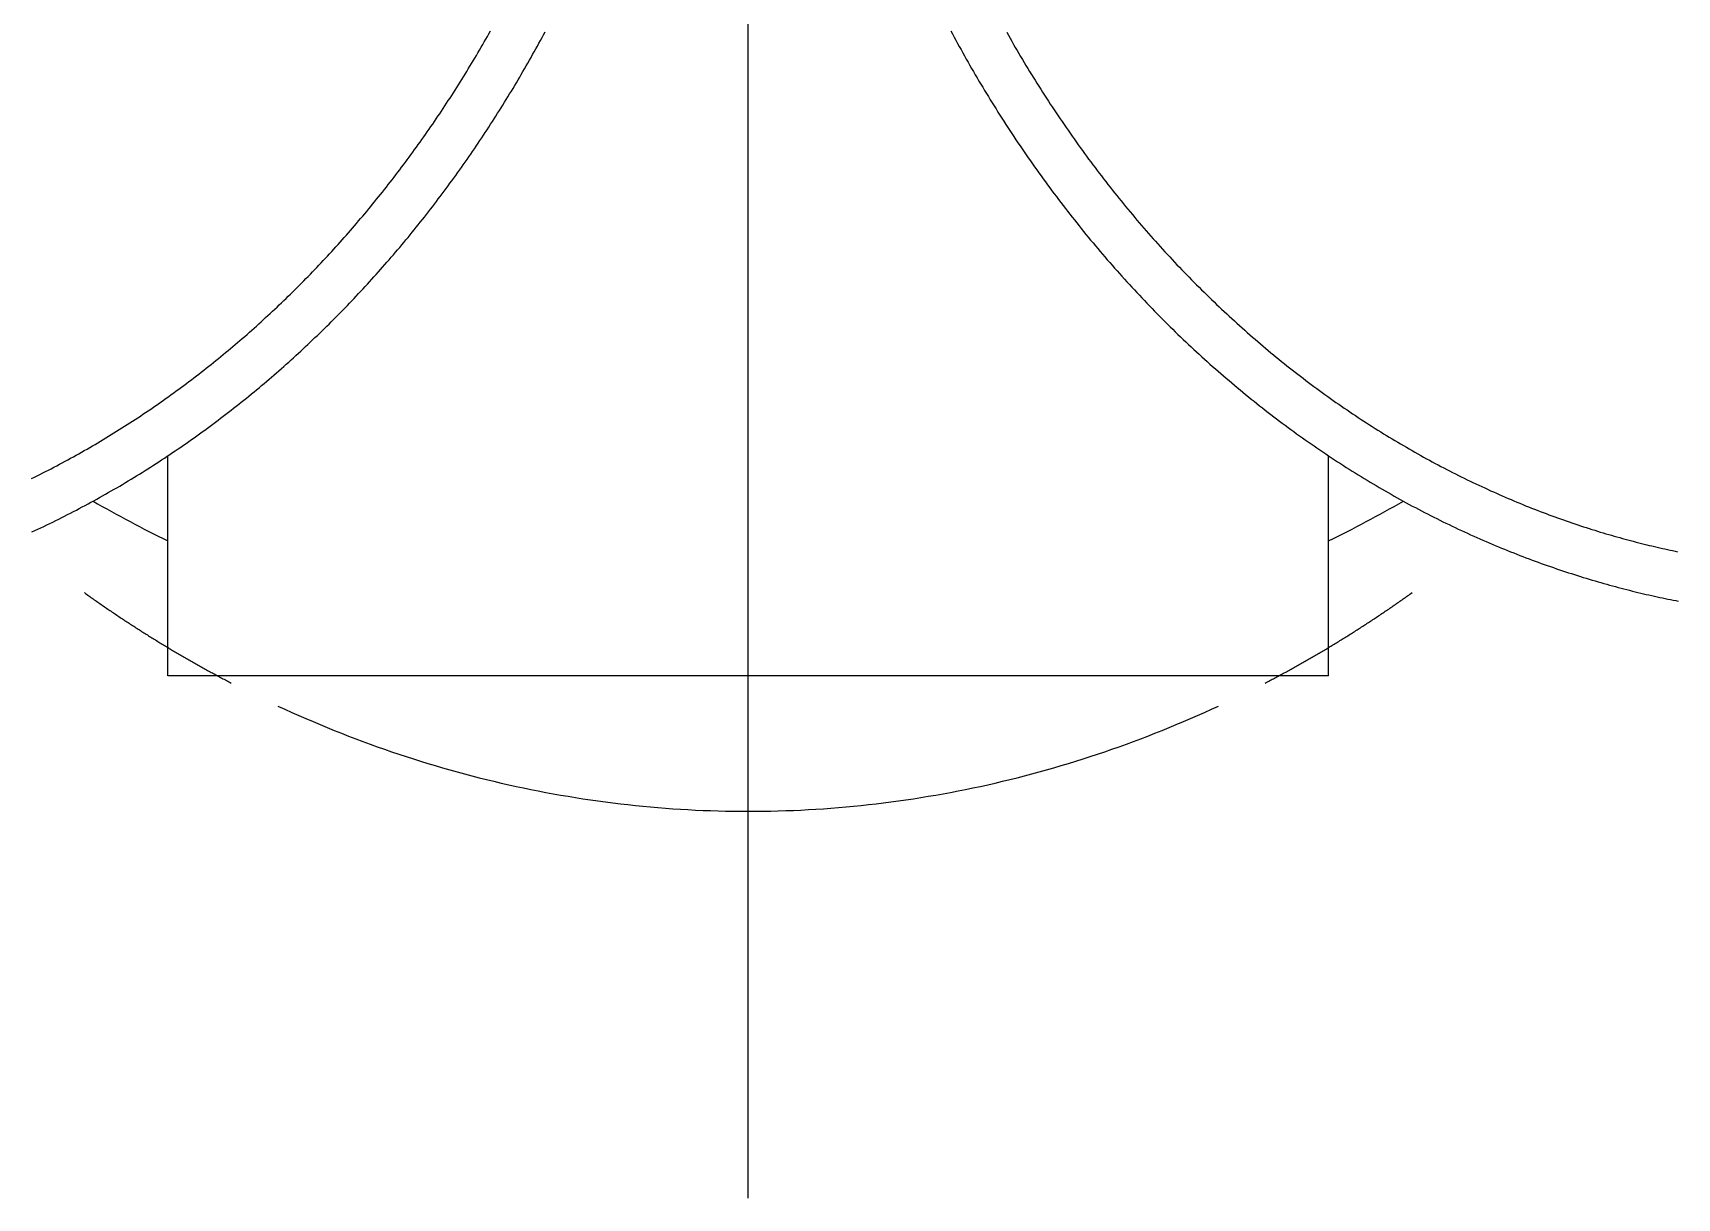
# Model space of a CAD drawing. Extents: x -26.4 to 13.3, y -38.4 to 44.9.
# Drawn here: x -3.7 to 4.8, y 25.95 to 31.97 of the extents above; entities that cross this region are included whole.
import ezdxf

# ---------------------------------------------------------------- set-up
doc = ezdxf.new("R2010")
doc.units = 0
doc.linetypes.add('CENTER', pattern=[50.8, 31.75, -6.35, 6.35, -6.35])
doc.layers.get('0').update_dxf_attribs({"linetype": 'CONTINUOUS'})
doc.layers.add('CENTER', color=1, linetype='CENTER')

msp = doc.modelspace()

# ---------------------------------------------------------------- linework, layer by layer
at = {"color": 7, "linetype": 'CONTINUOUS'}
for p, q in [((-3, 28.645185), (-3, 29.782315)), ((3, 28.645185), (3, 29.782315)), ((3, 28.645185), (-3, 28.645185))]:
    msp.add_line(p, q, dxfattribs=at)
at = {"color": 7}
for points in [[(-3.7044, 29.6649, 0), (-3.6898, 29.6721, 0), (-3.67523, 29.6793, 0), (-3.66068, 29.6866, 0), (-3.64615, 29.6939, 0), (-3.63165, 29.7013, 0), (-3.61718, 29.7087, 0), (-3.60274, 29.7162, 0), (-3.58832, 29.7237, 0), (-3.57393, 29.7312, 0), (-3.55956, 29.7389, 0), (-3.54523, 29.7465, 0), (-3.53092, 29.7542, 0), (-3.51664, 29.762, 0), (-3.50238, 29.7698, 0), (-3.48816, 29.7776, 0), (-3.47396, 29.7855, 0), (-3.45979, 29.7935, 0), (-3.44565, 29.8014, 0), (-3.43153, 29.8095, 0), (-3.41745, 29.8175, 0), (-3.40339, 29.8257, 0), (-3.38936, 29.8338, 0), (-3.37536, 29.842, 0), (-3.36139, 29.8503, 0), (-3.34745, 29.8586, 0), (-3.33353, 29.8669, 0), (-3.31964, 29.8753, 0), (-3.30579, 29.8837, 0), (-3.29196, 29.8922, 0), (-3.27816, 29.9007, 0), (-3.26439, 29.9093, 0), (-3.25065, 29.9179, 0), (-3.23693, 29.9266, 0), (-3.22325, 29.9353, 0), (-3.2096, 29.944, 0), (-3.19597, 29.9528, 0), (-3.18238, 29.9616, 0), (-3.16881, 29.9705, 0), (-3.15528, 29.9794, 0), (-3.14177, 29.9883, 0), (-3.1283, 29.9973, 0), (-3.11485, 30.0063, 0), (-3.10144, 30.0154, 0), (-3.08805, 30.0245, 0), (-3.0747, 30.0337, 0), (-3.06137, 30.0429, 0), (-3.04808, 30.0521, 0), (-3.03481, 30.0614, 0), (-3.02158, 30.0707, 0), (-3.00838, 30.0801, 0), (-2.99521, 30.0895, 0), (-2.98207, 30.0989, 0), (-2.96896, 30.1084, 0), (-2.95588, 30.1179, 0), (-2.94283, 30.1275, 0), (-2.92981, 30.1371, 0), (-2.91683, 30.1467, 0), (-2.90387, 30.1564, 0), (-2.89095, 30.1661, 0), (-2.87806, 30.1759, 0), (-2.8652, 30.1857, 0), (-2.85237, 30.1955, 0), (-2.83958, 30.2054, 0), (-2.82681, 30.2153, 0), (-2.81408, 30.2252, 0), (-2.80138, 30.2352, 0), (-2.78871, 30.2452, 0), (-2.77607, 30.2553, 0), (-2.76347, 30.2654, 0), (-2.7509, 30.2755, 0), (-2.73836, 30.2857, 0), (-2.72585, 30.2959, 0), (-2.71338, 30.3061, 0), (-2.70094, 30.3164, 0), (-2.68853, 30.3267, 0), (-2.67615, 30.3371, 0), (-2.66381, 30.3475, 0), (-2.6515, 30.3579, 0), (-2.63922, 30.3684, 0), (-2.62697, 30.3789, 0), (-2.61475, 30.3894, 0), (-2.60257, 30.4, 0), (-2.59041, 30.4106, 0), (-2.57829, 30.4213, 0), (-2.5662, 30.4319, 0), (-2.55415, 30.4427, 0), (-2.54212, 30.4534, 0), (-2.53013, 30.4642, 0), (-2.51817, 30.475, 0), (-2.50624, 30.4859, 0), (-2.49434, 30.4968, 0), (-2.48247, 30.5077, 0), (-2.47064, 30.5187, 0), (-2.45884, 30.5297, 0), (-2.44707, 30.5407, 0), (-2.43533, 30.5518, 0), (-2.42363, 30.5629, 0), (-2.41196, 30.574, 0), (-2.40032, 30.5852, 0), (-2.38871, 30.5964, 0), (-2.37714, 30.6076, 0), (-2.36559, 30.6189, 0), (-2.35409, 30.6302, 0), (-2.34261, 30.6415, 0), (-2.33116, 30.6529, 0), (-2.31975, 30.6643, 0), (-2.30837, 30.6757, 0), (-2.29702, 30.6872, 0), (-2.28571, 30.6987, 0), (-2.27443, 30.7102, 0), (-2.26318, 30.7218, 0), (-2.25196, 30.7334, 0), (-2.24078, 30.7451, 0), (-2.22963, 30.7567, 0), (-2.21851, 30.7684, 0), (-2.20742, 30.7801, 0), (-2.19637, 30.7919, 0), (-2.18535, 30.8037, 0), (-2.17437, 30.8155, 0), (-2.16341, 30.8274, 0), (-2.15249, 30.8393, 0), (-2.1416, 30.8512, 0), (-2.13075, 30.8631, 0), (-2.11993, 30.8751, 0), (-2.10914, 30.8871, 0), (-2.09838, 30.8992, 0), (-2.08766, 30.9112, 0), (-2.07697, 30.9233, 0), (-2.06632, 30.9355, 0), (-2.0557, 30.9476, 0), (-2.04511, 30.9598, 0), (-2.03455, 30.9721, 0), (-2.02403, 30.9843, 0), (-2.01354, 30.9966, 0), (-2.00309, 31.0089, 0), (-1.99267, 31.0213, 0), (-1.98228, 31.0336, 0), (-1.97192, 31.046, 0), (-1.9616, 31.0585, 0), (-1.95131, 31.0709, 0), (-1.94106, 31.0834, 0), (-1.93084, 31.0959, 0), (-1.92065, 31.1085, 0), (-1.9105, 31.121, 0), (-1.90038, 31.1336, 0), (-1.8903, 31.1463, 0), (-1.88025, 31.1589, 0), (-1.87023, 31.1716, 0), (-1.86024, 31.1843, 0), (-1.85029, 31.1971, 0), (-1.84038, 31.2098, 0), (-1.8305, 31.2226, 0), (-1.82065, 31.2355, 0), (-1.81083, 31.2483, 0), (-1.80106, 31.2612, 0), (-1.79131, 31.2741, 0), (-1.7816, 31.287, 0), (-1.77192, 31.3, 0), (-1.76228, 31.313, 0), (-1.75267, 31.326, 0), (-1.7431, 31.339, 0), (-1.73356, 31.3521, 0), (-1.72406, 31.3652, 0), (-1.71459, 31.3783, 0), (-1.70515, 31.3914, 0), (-1.69575, 31.4046, 0), (-1.68638, 31.4178, 0), (-1.67705, 31.431, 0), (-1.66775, 31.4442, 0), (-1.65849, 31.4575, 0), (-1.64926, 31.4708, 0), (-1.64007, 31.4841, 0), (-1.63091, 31.4974, 0), (-1.62178, 31.5108, 0), (-1.61269, 31.5242, 0), (-1.60364, 31.5376, 0), (-1.59462, 31.551, 0), (-1.58563, 31.5645, 0), (-1.57668, 31.578, 0), (-1.56777, 31.5915, 0), (-1.55889, 31.605, 0), (-1.55004, 31.6186, 0), (-1.54123, 31.6322, 0), (-1.53246, 31.6458, 0), (-1.52371, 31.6594, 0), (-1.51501, 31.673, 0), (-1.50634, 31.6867, 0), (-1.4977, 31.7004, 0), (-1.4891, 31.7141, 0), (-1.48054, 31.7278, 0), (-1.47201, 31.7416, 0), (-1.46351, 31.7554, 0), (-1.45505, 31.7692, 0), (-1.44663, 31.783, 0), (-1.43824, 31.7968, 0), (-1.42988, 31.8107, 0), (-1.42156, 31.8246, 0), (-1.41328, 31.8385, 0), (-1.40503, 31.8524, 0), (-1.39682, 31.8664, 0), (-1.38864, 31.8803, 0), (-1.3805, 31.8943, 0), (-1.37239, 31.9083, 0), (-1.36432, 31.9223, 0), (-1.35628, 31.9364, 0), (-1.34828, 31.9505, 0), (-1.34032, 31.9646, 0), (-1.33239, 31.9787, 0)], [(-3.70271, 29.389, 0), (-3.68716, 29.3961, 0), (-3.67164, 29.4034, 0), (-3.65615, 29.4107, 0), (-3.64069, 29.418, 0), (-3.62525, 29.4254, 0), (-3.60983, 29.4329, 0), (-3.59445, 29.4404, 0), (-3.57909, 29.4479, 0), (-3.56376, 29.4555, 0), (-3.54845, 29.4632, 0), (-3.53318, 29.4709, 0), (-3.51793, 29.4786, 0), (-3.50271, 29.4864, 0), (-3.48752, 29.4943, 0), (-3.47237, 29.5022, 0), (-3.45724, 29.5102, 0), (-3.44214, 29.5182, 0), (-3.42707, 29.5262, 0), (-3.41203, 29.5343, 0), (-3.39701, 29.5425, 0), (-3.38203, 29.5507, 0), (-3.36708, 29.5589, 0), (-3.35216, 29.5672, 0), (-3.33727, 29.5755, 0), (-3.32242, 29.5839, 0), (-3.30759, 29.5924, 0), (-3.29279, 29.6008, 0), (-3.27802, 29.6094, 0), (-3.26328, 29.6179, 0), (-3.24858, 29.6266, 0), (-3.2339, 29.6352, 0), (-3.21926, 29.6439, 0), (-3.20464, 29.6527, 0), (-3.19006, 29.6615, 0), (-3.17551, 29.6704, 0), (-3.16099, 29.6793, 0), (-3.1465, 29.6882, 0), (-3.13205, 29.6972, 0), (-3.11762, 29.7062, 0), (-3.10323, 29.7153, 0), (-3.08887, 29.7244, 0), (-3.07454, 29.7336, 0), (-3.06024, 29.7428, 0), (-3.04597, 29.7521, 0), (-3.03174, 29.7614, 0), (-3.01754, 29.7707, 0), (-3.00337, 29.7801, 0), (-2.98923, 29.7895, 0), (-2.97512, 29.799, 0), (-2.96105, 29.8085, 0), (-2.94701, 29.8181, 0), (-2.933, 29.8277, 0), (-2.91903, 29.8373, 0), (-2.90509, 29.847, 0), (-2.89118, 29.8568, 0), (-2.8773, 29.8665, 0), (-2.86346, 29.8764, 0), (-2.84965, 29.8862, 0), (-2.83587, 29.8961, 0), (-2.82213, 29.906, 0), (-2.80842, 29.916, 0), (-2.79475, 29.926, 0), (-2.7811, 29.9361, 0), (-2.76749, 29.9462, 0), (-2.75392, 29.9564, 0), (-2.74038, 29.9665, 0), (-2.72687, 29.9768, 0), (-2.7134, 29.987, 0), (-2.69996, 29.9973, 0), (-2.68655, 30.0077, 0), (-2.67318, 30.018, 0), (-2.65985, 30.0285, 0), (-2.64654, 30.0389, 0), (-2.63328, 30.0494, 0), (-2.62004, 30.06, 0), (-2.60685, 30.0705, 0), (-2.59368, 30.0811, 0), (-2.58055, 30.0918, 0), (-2.56746, 30.1025, 0), (-2.5544, 30.1132, 0), (-2.54138, 30.124, 0), (-2.52839, 30.1348, 0), (-2.51544, 30.1456, 0), (-2.50252, 30.1565, 0), (-2.48963, 30.1674, 0), (-2.47678, 30.1783, 0), (-2.46397, 30.1893, 0), (-2.45118, 30.2004, 0), (-2.43843, 30.2114, 0), (-2.42572, 30.2225, 0), (-2.41304, 30.2337, 0), (-2.40039, 30.2448, 0), (-2.38778, 30.256, 0), (-2.37521, 30.2673, 0), (-2.36266, 30.2786, 0), (-2.35015, 30.2899, 0), (-2.33768, 30.3012, 0), (-2.32524, 30.3126, 0), (-2.31283, 30.3241, 0), (-2.30046, 30.3355, 0), (-2.28813, 30.347, 0), (-2.27582, 30.3586, 0), (-2.26356, 30.3701, 0), (-2.25132, 30.3817, 0), (-2.23912, 30.3934, 0), (-2.22696, 30.405, 0), (-2.21483, 30.4167, 0), (-2.20274, 30.4285, 0), (-2.19067, 30.4403, 0), (-2.17865, 30.4521, 0), (-2.16666, 30.4639, 0), (-2.1547, 30.4758, 0), (-2.14278, 30.4877, 0), (-2.13089, 30.4997, 0), (-2.11904, 30.5116, 0), (-2.10723, 30.5237, 0), (-2.09544, 30.5357, 0), (-2.0837, 30.5478, 0), (-2.07198, 30.5599, 0), (-2.06031, 30.572, 0), (-2.04866, 30.5842, 0), (-2.03706, 30.5964, 0), (-2.02548, 30.6087, 0), (-2.01395, 30.621, 0), (-2.00244, 30.6333, 0), (-1.99098, 30.6456, 0), (-1.97955, 30.658, 0), (-1.96815, 30.6704, 0), (-1.95679, 30.6828, 0), (-1.94546, 30.6953, 0), (-1.93417, 30.7078, 0), (-1.92291, 30.7203, 0), (-1.91169, 30.7329, 0), (-1.90051, 30.7455, 0), (-1.88936, 30.7581, 0), (-1.87824, 30.7708, 0), (-1.86716, 30.7835, 0), (-1.85612, 30.7962, 0), (-1.84511, 30.8089, 0), (-1.83414, 30.8217, 0), (-1.8232, 30.8345, 0), (-1.8123, 30.8474, 0), (-1.80143, 30.8602, 0), (-1.7906, 30.8731, 0), (-1.77981, 30.8861, 0), (-1.76905, 30.899, 0), (-1.75832, 30.912, 0), (-1.74763, 30.925, 0), (-1.73698, 30.9381, 0), (-1.72636, 30.9511, 0), (-1.71578, 30.9642, 0), (-1.70524, 30.9774, 0), (-1.69473, 30.9905, 0), (-1.68425, 31.0037, 0), (-1.67382, 31.0169, 0), (-1.66341, 31.0302, 0), (-1.65305, 31.0435, 0), (-1.64272, 31.0568, 0), (-1.63242, 31.0701, 0), (-1.62217, 31.0834, 0), (-1.61194, 31.0968, 0), (-1.60176, 31.1102, 0), (-1.59161, 31.1237, 0), (-1.5815, 31.1372, 0), (-1.57142, 31.1506, 0), (-1.56138, 31.1642, 0), (-1.55138, 31.1777, 0), (-1.54141, 31.1913, 0), (-1.53148, 31.2049, 0), (-1.52158, 31.2185, 0), (-1.51172, 31.2322, 0), (-1.5019, 31.2458, 0), (-1.49211, 31.2596, 0), (-1.48236, 31.2733, 0), (-1.47265, 31.287, 0), (-1.46297, 31.3008, 0), (-1.45333, 31.3146, 0), (-1.44373, 31.3285, 0), (-1.43416, 31.3423, 0), (-1.42463, 31.3562, 0), (-1.41514, 31.3701, 0), (-1.40568, 31.384, 0), (-1.39626, 31.398, 0), (-1.38688, 31.412, 0), (-1.37753, 31.426, 0), (-1.36822, 31.44, 0), (-1.35895, 31.454, 0), (-1.34971, 31.4681, 0), (-1.34051, 31.4822, 0), (-1.33135, 31.4963, 0), (-1.32222, 31.5105, 0), (-1.31313, 31.5246, 0), (-1.30408, 31.5388, 0), (-1.29507, 31.553, 0), (-1.28609, 31.5673, 0), (-1.27714, 31.5815, 0), (-1.26824, 31.5958, 0), (-1.25937, 31.6101, 0), (-1.25054, 31.6244, 0), (-1.24175, 31.6388, 0), (-1.23299, 31.6531, 0), (-1.22427, 31.6675, 0), (-1.21559, 31.6819, 0), (-1.20694, 31.6964, 0), (-1.19833, 31.7108, 0), (-1.18976, 31.7253, 0), (-1.18123, 31.7398, 0), (-1.17273, 31.7543, 0), (-1.16427, 31.7688, 0), (-1.15585, 31.7834, 0), (-1.14746, 31.798, 0), (-1.13911, 31.8126, 0), (-1.1308, 31.8272, 0), (-1.12253, 31.8418, 0), (-1.11429, 31.8565, 0), (-1.10609, 31.8711, 0), (-1.09793, 31.8858, 0), (-1.08981, 31.9005, 0), (-1.08172, 31.9153, 0), (-1.07367, 31.93, 0), (-1.06566, 31.9448, 0), (-1.05768, 31.9596, 0), (-1.04975, 31.9744, 0)], [(1.04678, 31.9798, 0), (1.05551, 31.9635, 0), (1.06429, 31.9472, 0), (1.07313, 31.9309, 0), (1.08201, 31.9146, 0), (1.09095, 31.8984, 0), (1.09995, 31.8821, 0), (1.10899, 31.8659, 0), (1.11809, 31.8496, 0), (1.12724, 31.8334, 0), (1.13644, 31.8172, 0), (1.1457, 31.801, 0), (1.15501, 31.7848, 0), (1.16437, 31.7686, 0), (1.17379, 31.7524, 0), (1.18326, 31.7363, 0), (1.19278, 31.7201, 0), (1.20236, 31.704, 0), (1.21199, 31.6879, 0), (1.22168, 31.6718, 0), (1.23141, 31.6557, 0), (1.24121, 31.6396, 0), (1.25105, 31.6235, 0), (1.26095, 31.6075, 0), (1.2709, 31.5915, 0), (1.28091, 31.5755, 0), (1.29096, 31.5595, 0), (1.30107, 31.5435, 0), (1.31123, 31.5276, 0), (1.32144, 31.5117, 0), (1.3317, 31.4958, 0), (1.34201, 31.4799, 0), (1.35238, 31.4641, 0), (1.36279, 31.4483, 0), (1.37326, 31.4325, 0), (1.38378, 31.4167, 0), (1.39434, 31.401, 0), (1.40496, 31.3853, 0), (1.41563, 31.3696, 0), (1.42634, 31.3539, 0), (1.43711, 31.3383, 0), (1.44793, 31.3226, 0), (1.45879, 31.3071, 0), (1.4697, 31.2915, 0), (1.48067, 31.276, 0), (1.49168, 31.2605, 0), (1.50274, 31.245, 0), (1.51385, 31.2295, 0), (1.525, 31.2141, 0), (1.53621, 31.1987, 0), (1.54746, 31.1834, 0), (1.55876, 31.1681, 0), (1.57011, 31.1528, 0), (1.58151, 31.1375, 0), (1.59295, 31.1223, 0), (1.60444, 31.1071, 0), (1.61597, 31.0919, 0), (1.62756, 31.0768, 0), (1.63919, 31.0617, 0), (1.65086, 31.0467, 0), (1.66258, 31.0316, 0), (1.67435, 31.0166, 0), (1.68616, 31.0017, 0), (1.69802, 30.9868, 0), (1.70993, 30.9719, 0), (1.72188, 30.957, 0), (1.73387, 30.9422, 0), (1.74591, 30.9274, 0), (1.75799, 30.9127, 0), (1.77012, 30.898, 0), (1.78229, 30.8834, 0), (1.79451, 30.8687, 0), (1.80677, 30.8541, 0), (1.81908, 30.8396, 0), (1.83142, 30.8251, 0), (1.84382, 30.8106, 0), (1.85625, 30.7962, 0), (1.86873, 30.7818, 0), (1.88125, 30.7675, 0), (1.89381, 30.7532, 0), (1.90642, 30.739, 0), (1.91907, 30.7247, 0), (1.93176, 30.7106, 0), (1.94449, 30.6965, 0), (1.95727, 30.6824, 0), (1.97008, 30.6683, 0), (1.98294, 30.6544, 0), (1.99584, 30.6404, 0), (2.00878, 30.6265, 0), (2.02176, 30.6127, 0), (2.03478, 30.5989, 0), (2.04785, 30.5851, 0), (2.06095, 30.5714, 0), (2.07409, 30.5577, 0), (2.08728, 30.5441, 0), (2.1005, 30.5305, 0), (2.11376, 30.517, 0), (2.12706, 30.5035, 0), (2.14039, 30.4901, 0), (2.15377, 30.4767, 0), (2.16718, 30.4634, 0), (2.18063, 30.4502, 0), (2.19411, 30.4369, 0), (2.20763, 30.4238, 0), (2.22119, 30.4106, 0), (2.23479, 30.3976, 0), (2.24842, 30.3846, 0), (2.26208, 30.3716, 0), (2.27578, 30.3587, 0), (2.28952, 30.3458, 0), (2.30329, 30.333, 0), (2.31709, 30.3202, 0), (2.33093, 30.3075, 0), (2.3448, 30.2949, 0), (2.35871, 30.2823, 0), (2.37265, 30.2697, 0), (2.38662, 30.2572, 0), (2.40063, 30.2448, 0), (2.41467, 30.2324, 0), (2.42874, 30.22, 0), (2.44284, 30.2078, 0), (2.45698, 30.1955, 0), (2.47115, 30.1833, 0), (2.48534, 30.1712, 0), (2.49957, 30.1591, 0), (2.51383, 30.1471, 0), (2.52813, 30.1352, 0), (2.54245, 30.1233, 0), (2.5568, 30.1114, 0), (2.57118, 30.0996, 0), (2.58559, 30.0879, 0), (2.60003, 30.0762, 0), (2.6145, 30.0646, 0), (2.629, 30.053, 0), (2.64353, 30.0415, 0), (2.65808, 30.03, 0), (2.67267, 30.0186, 0), (2.68728, 30.0072, 0), (2.70192, 29.9959, 0), (2.71658, 29.9847, 0), (2.73128, 29.9735, 0), (2.746, 29.9624, 0), (2.76074, 29.9513, 0), (2.77552, 29.9403, 0), (2.79032, 29.9294, 0), (2.80514, 29.9185, 0), (2.81999, 29.9077, 0), (2.83487, 29.8969, 0), (2.84977, 29.8862, 0), (2.86469, 29.8755, 0), (2.87964, 29.8649, 0), (2.89462, 29.8544, 0), (2.90962, 29.8439, 0), (2.92464, 29.8335, 0), (2.93968, 29.8231, 0), (2.95475, 29.8128, 0), (2.96984, 29.8026, 0), (2.98496, 29.7924, 0), (3.00009, 29.7823, 0), (3.01525, 29.7722, 0), (3.03043, 29.7622, 0), (3.04564, 29.7523, 0), (3.06086, 29.7424, 0), (3.07611, 29.7326, 0), (3.09137, 29.7228, 0), (3.10667, 29.7131, 0), (3.12198, 29.7035, 0), (3.13732, 29.6939, 0), (3.15268, 29.6844, 0), (3.16806, 29.6749, 0), (3.18346, 29.6655, 0), (3.19889, 29.6562, 0), (3.21433, 29.6469, 0), (3.2298, 29.6377, 0), (3.24529, 29.6285, 0), (3.26079, 29.6194, 0), (3.27632, 29.6103, 0), (3.29187, 29.6014, 0), (3.30743, 29.5924, 0), (3.32302, 29.5836, 0), (3.33863, 29.5748, 0), (3.35425, 29.566, 0), (3.36989, 29.5573, 0), (3.38555, 29.5487, 0), (3.40123, 29.5402, 0), (3.41692, 29.5317, 0), (3.43264, 29.5232, 0), (3.44837, 29.5148, 0), (3.46411, 29.5065, 0), (3.47987, 29.4983, 0), (3.49565, 29.4901, 0), (3.51145, 29.482, 0), (3.52726, 29.4739, 0), (3.54308, 29.4659, 0), (3.55892, 29.4579, 0), (3.57478, 29.45, 0), (3.59064, 29.4422, 0), (3.60653, 29.4345, 0), (3.62242, 29.4268, 0), (3.63833, 29.4191, 0), (3.65424, 29.4116, 0), (3.67016, 29.4041, 0), (3.68608, 29.3966, 0), (3.70201, 29.3893, 0), (3.71795, 29.382, 0), (3.73389, 29.3747, 0), (3.74983, 29.3675, 0), (3.76577, 29.3604, 0), (3.78172, 29.3534, 0), (3.79766, 29.3464, 0), (3.8136, 29.3395, 0), (3.82954, 29.3327, 0), (3.84547, 29.3259, 0), (3.8614, 29.3192, 0), (3.87732, 29.3125, 0), (3.89324, 29.306, 0), (3.90915, 29.2995, 0), (3.92505, 29.293, 0), (3.94094, 29.2866, 0), (3.95681, 29.2803, 0), (3.97268, 29.2741, 0), (3.98853, 29.2679, 0), (4.00437, 29.2618, 0), (4.02019, 29.2558, 0), (4.036, 29.2498, 0), (4.05179, 29.2439, 0), (4.06756, 29.2381, 0), (4.08332, 29.2323, 0), (4.09905, 29.2267, 0), (4.11476, 29.221, 0), (4.13045, 29.2155, 0), (4.14611, 29.21, 0), (4.16175, 29.2046, 0), (4.17736, 29.1992, 0), (4.19295, 29.194, 0), (4.20851, 29.1888, 0), (4.22403, 29.1836, 0), (4.23953, 29.1785, 0), (4.255, 29.1735, 0), (4.27043, 29.1686, 0), (4.28582, 29.1637, 0), (4.30118, 29.1589, 0), (4.31651, 29.1542, 0), (4.33179, 29.1495, 0), (4.34704, 29.1449, 0), (4.36224, 29.1404, 0), (4.3774, 29.1359, 0), (4.39252, 29.1315, 0), (4.4076, 29.1272, 0), (4.42263, 29.1229, 0), (4.43762, 29.1187, 0), (4.45255, 29.1146, 0), (4.46744, 29.1105, 0), (4.48228, 29.1065, 0), (4.49707, 29.1026, 0), (4.5118, 29.0987, 0), (4.52648, 29.0949, 0), (4.54111, 29.0911, 0), (4.55568, 29.0874, 0), (4.57019, 29.0838, 0), (4.58464, 29.0802, 0), (4.59904, 29.0767, 0), (4.61337, 29.0733, 0), (4.62763, 29.0699, 0), (4.64183, 29.0666, 0), (4.65597, 29.0634, 0), (4.67004, 29.0602, 0), (4.68405, 29.057, 0), (4.69799, 29.054, 0), (4.71188, 29.0509, 0), (4.7257, 29.048, 0), (4.73946, 29.0451, 0), (4.75316, 29.0422, 0), (4.76681, 29.0394, 0), (4.78039, 29.0367, 0), (4.79391, 29.034, 0), (4.80738, 29.0313, 0)], [(1.33605, 31.9721, 0), (1.34485, 31.9564, 0), (1.35371, 31.9408, 0), (1.36262, 31.9252, 0), (1.37158, 31.9096, 0), (1.3806, 31.8941, 0), (1.38966, 31.8785, 0), (1.39877, 31.863, 0), (1.40794, 31.8474, 0), (1.41715, 31.8319, 0), (1.42642, 31.8164, 0), (1.43574, 31.8009, 0), (1.44511, 31.7854, 0), (1.45453, 31.7699, 0), (1.464, 31.7545, 0), (1.47352, 31.7391, 0), (1.4831, 31.7237, 0), (1.49272, 31.7083, 0), (1.50239, 31.6929, 0), (1.51211, 31.6776, 0), (1.52188, 31.6622, 0), (1.5317, 31.6469, 0), (1.54157, 31.6317, 0), (1.55148, 31.6164, 0), (1.56145, 31.6012, 0), (1.57146, 31.586, 0), (1.58152, 31.5708, 0), (1.59163, 31.5556, 0), (1.60179, 31.5405, 0), (1.612, 31.5254, 0), (1.62225, 31.5103, 0), (1.63255, 31.4952, 0), (1.6429, 31.4802, 0), (1.65329, 31.4652, 0), (1.66373, 31.4502, 0), (1.67422, 31.4353, 0), (1.68475, 31.4204, 0), (1.69533, 31.4055, 0), (1.70595, 31.3906, 0), (1.71663, 31.3758, 0), (1.72734, 31.361, 0), (1.73811, 31.3462, 0), (1.74891, 31.3314, 0), (1.75977, 31.3167, 0), (1.77066, 31.302, 0), (1.78161, 31.2874, 0), (1.79259, 31.2728, 0), (1.80363, 31.2582, 0), (1.8147, 31.2436, 0), (1.82582, 31.2291, 0), (1.83699, 31.2146, 0), (1.84819, 31.2001, 0), (1.85944, 31.1857, 0), (1.87074, 31.1713, 0), (1.88208, 31.157, 0), (1.89346, 31.1427, 0), (1.90488, 31.1284, 0), (1.91635, 31.1141, 0), (1.92785, 31.0999, 0), (1.9394, 31.0857, 0), (1.951, 31.0716, 0), (1.96263, 31.0575, 0), (1.97431, 31.0434, 0), (1.98603, 31.0294, 0), (1.99779, 31.0154, 0), (2.00959, 31.0015, 0), (2.02143, 30.9876, 0), (2.03331, 30.9737, 0), (2.04523, 30.9599, 0), (2.0572, 30.9461, 0), (2.0692, 30.9323, 0), (2.08125, 30.9186, 0), (2.09333, 30.905, 0), (2.10545, 30.8914, 0), (2.11762, 30.8778, 0), (2.12982, 30.8642, 0), (2.14206, 30.8508, 0), (2.15434, 30.8373, 0), (2.16667, 30.8239, 0), (2.17902, 30.8105, 0), (2.19142, 30.7972, 0), (2.20386, 30.784, 0), (2.21633, 30.7707, 0), (2.22884, 30.7575, 0), (2.24139, 30.7444, 0), (2.25398, 30.7313, 0), (2.26661, 30.7183, 0), (2.27927, 30.7053, 0), (2.29196, 30.6923, 0), (2.3047, 30.6794, 0), (2.31747, 30.6666, 0), (2.33027, 30.6538, 0), (2.34311, 30.641, 0), (2.35598, 30.6283, 0), (2.36888, 30.6157, 0), (2.38182, 30.6031, 0), (2.3948, 30.5905, 0), (2.40781, 30.578, 0), (2.42085, 30.5656, 0), (2.43392, 30.5532, 0), (2.44703, 30.5408, 0), (2.46017, 30.5285, 0), (2.47334, 30.5162, 0), (2.48654, 30.504, 0), (2.49978, 30.4919, 0), (2.51305, 30.4798, 0), (2.52634, 30.4677, 0), (2.53967, 30.4557, 0), (2.55303, 30.4438, 0), (2.56642, 30.4319, 0), (2.57984, 30.42, 0), (2.5933, 30.4082, 0), (2.60678, 30.3965, 0), (2.62029, 30.3848, 0), (2.63383, 30.3732, 0), (2.64739, 30.3616, 0), (2.66099, 30.35, 0), (2.67462, 30.3386, 0), (2.68827, 30.3271, 0), (2.70195, 30.3158, 0), (2.71566, 30.3044, 0), (2.7294, 30.2932, 0), (2.74317, 30.2819, 0), (2.75696, 30.2708, 0), (2.77078, 30.2597, 0), (2.78462, 30.2486, 0), (2.79849, 30.2376, 0), (2.81239, 30.2267, 0), (2.82632, 30.2158, 0), (2.84026, 30.205, 0), (2.85424, 30.1942, 0), (2.86824, 30.1834, 0), (2.88226, 30.1728, 0), (2.89631, 30.1622, 0), (2.91038, 30.1516, 0), (2.92448, 30.1411, 0), (2.9386, 30.1307, 0), (2.95275, 30.1203, 0), (2.96691, 30.1099, 0), (2.98111, 30.0996, 0), (2.99532, 30.0894, 0), (3.00956, 30.0793, 0), (3.02381, 30.0692, 0), (3.0381, 30.0591, 0), (3.0524, 30.0491, 0), (3.06672, 30.0392, 0), (3.08107, 30.0293, 0), (3.09543, 30.0195, 0), (3.10982, 30.0097, 0), (3.12423, 30, 0), (3.13866, 29.9903, 0), (3.15311, 29.9808, 0), (3.16757, 29.9712, 0), (3.18206, 29.9618, 0), (3.19657, 29.9523, 0), (3.2111, 29.943, 0), (3.22564, 29.9337, 0), (3.24021, 29.9245, 0), (3.2548, 29.9153, 0), (3.26941, 29.9061, 0), (3.28404, 29.8971, 0), (3.29869, 29.8881, 0), (3.31336, 29.8791, 0), (3.32805, 29.8702, 0), (3.34276, 29.8614, 0), (3.35748, 29.8526, 0), (3.37223, 29.8439, 0), (3.38699, 29.8352, 0), (3.40178, 29.8266, 0), (3.41658, 29.818, 0), (3.43139, 29.8095, 0), (3.44623, 29.8011, 0), (3.46108, 29.7927, 0), (3.47595, 29.7844, 0), (3.49083, 29.7761, 0), (3.50573, 29.7679, 0), (3.52065, 29.7598, 0), (3.53558, 29.7517, 0), (3.55053, 29.7437, 0), (3.56549, 29.7357, 0), (3.58047, 29.7278, 0), (3.59546, 29.72, 0), (3.61047, 29.7122, 0), (3.62549, 29.7044, 0), (3.64052, 29.6968, 0), (3.65557, 29.6891, 0), (3.67063, 29.6816, 0), (3.6857, 29.6741, 0), (3.70079, 29.6666, 0), (3.71589, 29.6593, 0), (3.731, 29.652, 0), (3.74611, 29.6447, 0), (3.76124, 29.6375, 0), (3.77637, 29.6304, 0), (3.7915, 29.6233, 0), (3.80664, 29.6163, 0), (3.82178, 29.6094, 0), (3.83693, 29.6025, 0), (3.85207, 29.5957, 0), (3.86722, 29.5889, 0), (3.88236, 29.5822, 0), (3.89751, 29.5756, 0), (3.91265, 29.569, 0), (3.92779, 29.5625, 0), (3.94292, 29.5561, 0), (3.95805, 29.5497, 0), (3.97317, 29.5434, 0), (3.98828, 29.5372, 0), (4.00339, 29.531, 0), (4.01848, 29.5249, 0), (4.03357, 29.5188, 0), (4.04864, 29.5129, 0), (4.0637, 29.5069, 0), (4.07875, 29.5011, 0), (4.09379, 29.4953, 0), (4.10881, 29.4896, 0), (4.12381, 29.4839, 0), (4.1388, 29.4783, 0), (4.15376, 29.4728, 0), (4.16871, 29.4673, 0), (4.18364, 29.4619, 0), (4.19855, 29.4566, 0), (4.21343, 29.4513, 0), (4.22829, 29.4461, 0), (4.24313, 29.441, 0), (4.25794, 29.4359, 0), (4.27273, 29.4309, 0), (4.28749, 29.426, 0), (4.30221, 29.4211, 0), (4.31691, 29.4163, 0), (4.33158, 29.4115, 0), (4.34621, 29.4068, 0), (4.36081, 29.4022, 0), (4.37538, 29.3977, 0), (4.38991, 29.3932, 0), (4.4044, 29.3888, 0), (4.41886, 29.3844, 0), (4.43328, 29.3801, 0), (4.44765, 29.3759, 0), (4.46199, 29.3717, 0), (4.47628, 29.3676, 0), (4.49053, 29.3635, 0), (4.50473, 29.3596, 0), (4.51889, 29.3556, 0), (4.533, 29.3518, 0), (4.54707, 29.348, 0), (4.56108, 29.3442, 0), (4.57505, 29.3406, 0), (4.58896, 29.3369, 0), (4.60282, 29.3334, 0), (4.61663, 29.3299, 0), (4.63038, 29.3265, 0), (4.64408, 29.3231, 0), (4.65772, 29.3198, 0), (4.6713, 29.3165, 0), (4.68481, 29.3133, 0), (4.69826, 29.3102, 0), (4.71166, 29.3071, 0), (4.72499, 29.3041, 0), (4.73826, 29.3011, 0), (4.75147, 29.2982, 0), (4.76462, 29.2953, 0), (4.77772, 29.2925, 0), (4.79075, 29.2897, 0), (4.80373, 29.287, 0)]]:
    msp.add_polyline3d(points, dxfattribs=at)
at = {"color": 7, "linetype": 'CONTINUOUS'}
for points in [[(-3.4313, 29.0753, 0), (-3.42558, 29.0713, 0), (-3.41986, 29.0672, 0), (-3.41414, 29.0631, 0), (-3.40841, 29.059, 0), (-3.40268, 29.0549, 0), (-3.39694, 29.0509, 0), (-3.3912, 29.0468, 0), (-3.38546, 29.0428, 0), (-3.37971, 29.0387, 0), (-3.37396, 29.0347, 0), (-3.36821, 29.0307, 0), (-3.36245, 29.0267, 0), (-3.35669, 29.0226, 0), (-3.35093, 29.0186, 0), (-3.34516, 29.0146, 0), (-3.33939, 29.0106, 0), (-3.33361, 29.0067, 0), (-3.32783, 29.0027, 0), (-3.32205, 28.9987, 0), (-3.31626, 28.9947, 0), (-3.31047, 28.9908, 0), (-3.30468, 28.9868, 0), (-3.29888, 28.9829, 0), (-3.29308, 28.979, 0), (-3.28728, 28.975, 0), (-3.28147, 28.9711, 0), (-3.27566, 28.9672, 0), (-3.26985, 28.9633, 0), (-3.26403, 28.9594, 0), (-3.25821, 28.9555, 0), (-3.25239, 28.9516, 0), (-3.24656, 28.9477, 0), (-3.24073, 28.9438, 0), (-3.23489, 28.94, 0), (-3.22905, 28.9361, 0), (-3.22321, 28.9322, 0), (-3.21736, 28.9284, 0), (-3.21152, 28.9246, 0), (-3.20566, 28.9207, 0), (-3.19981, 28.9169, 0), (-3.19395, 28.9131, 0), (-3.18809, 28.9093, 0), (-3.18222, 28.9055, 0), (-3.17635, 28.9017, 0), (-3.17048, 28.8979, 0), (-3.1646, 28.8941, 0), (-3.15872, 28.8903, 0), (-3.15284, 28.8865, 0), (-3.14695, 28.8828, 0), (-3.14106, 28.879, 0), (-3.13517, 28.8753, 0), (-3.12927, 28.8715, 0), (-3.12337, 28.8678, 0), (-3.11747, 28.8641, 0), (-3.11156, 28.8604, 0), (-3.10565, 28.8566, 0), (-3.09974, 28.8529, 0), (-3.09382, 28.8492, 0), (-3.0879, 28.8455, 0), (-3.08198, 28.8419, 0), (-3.07605, 28.8382, 0), (-3.07012, 28.8345, 0), (-3.06419, 28.8308, 0), (-3.05825, 28.8272, 0), (-3.05232, 28.8235, 0), (-3.04637, 28.8199, 0), (-3.04043, 28.8163, 0), (-3.03448, 28.8126, 0), (-3.02852, 28.809, 0), (-3.02257, 28.8054, 0), (-3.01661, 28.8018, 0), (-3.01065, 28.7982, 0), (-3.00468, 28.7946, 0), (-2.99871, 28.791, 0), (-2.99274, 28.7874, 0), (-2.98676, 28.7839, 0), (-2.98079, 28.7803, 0), (-2.9748, 28.7767, 0), (-2.96882, 28.7732, 0), (-2.96283, 28.7696, 0), (-2.95684, 28.7661, 0), (-2.95085, 28.7626, 0), (-2.94485, 28.7591, 0), (-2.93885, 28.7555, 0), (-2.93284, 28.752, 0), (-2.92684, 28.7485, 0), (-2.92083, 28.745, 0), (-2.91481, 28.7416, 0), (-2.9088, 28.7381, 0), (-2.90278, 28.7346, 0), (-2.89676, 28.7311, 0), (-2.89073, 28.7277, 0), (-2.8847, 28.7242, 0), (-2.87867, 28.7208, 0), (-2.87263, 28.7174, 0), (-2.8666, 28.7139, 0), (-2.86055, 28.7105, 0), (-2.85451, 28.7071, 0), (-2.84846, 28.7037, 0), (-2.84241, 28.7003, 0), (-2.83636, 28.6969, 0), (-2.8303, 28.6935, 0), (-2.82424, 28.6901, 0), (-2.81818, 28.6868, 0), (-2.81212, 28.6834, 0), (-2.80605, 28.6801, 0), (-2.79998, 28.6767, 0), (-2.7939, 28.6734, 0), (-2.78782, 28.67, 0), (-2.78174, 28.6667, 0), (-2.77566, 28.6634, 0), (-2.76957, 28.6601, 0), (-2.76348, 28.6568, 0), (-2.75739, 28.6535, 0), (-2.7513, 28.6502, 0), (-2.7452, 28.6469, 0), (-2.7391, 28.6436, 0), (-2.73299, 28.6404, 0), (-2.72689, 28.6371, 0), (-2.72078, 28.6338, 0), (-2.71466, 28.6306, 0), (-2.70855, 28.6274, 0), (-2.70243, 28.6241, 0), (-2.69631, 28.6209, 0), (-2.69018, 28.6177, 0), (-2.68405, 28.6145, 0), (-2.67792, 28.6113, 0), (-2.67179, 28.6081, 0)], [(2.67179, 28.6081, 0), (2.67792, 28.6113, 0), (2.68405, 28.6145, 0), (2.69018, 28.6177, 0), (2.69631, 28.6209, 0), (2.70243, 28.6241, 0), (2.70855, 28.6274, 0), (2.71466, 28.6306, 0), (2.72078, 28.6338, 0), (2.72689, 28.6371, 0), (2.73299, 28.6404, 0), (2.7391, 28.6436, 0), (2.7452, 28.6469, 0), (2.7513, 28.6502, 0), (2.75739, 28.6535, 0), (2.76348, 28.6568, 0), (2.76957, 28.6601, 0), (2.77566, 28.6634, 0), (2.78174, 28.6667, 0), (2.78782, 28.67, 0), (2.7939, 28.6734, 0), (2.79998, 28.6767, 0), (2.80605, 28.6801, 0), (2.81212, 28.6834, 0), (2.81818, 28.6868, 0), (2.82424, 28.6901, 0), (2.8303, 28.6935, 0), (2.83636, 28.6969, 0), (2.84241, 28.7003, 0), (2.84846, 28.7037, 0), (2.85451, 28.7071, 0), (2.86055, 28.7105, 0), (2.8666, 28.7139, 0), (2.87263, 28.7174, 0), (2.87867, 28.7208, 0), (2.8847, 28.7242, 0), (2.89073, 28.7277, 0), (2.89676, 28.7311, 0), (2.90278, 28.7346, 0), (2.9088, 28.7381, 0), (2.91481, 28.7416, 0), (2.92083, 28.745, 0), (2.92684, 28.7485, 0), (2.93284, 28.752, 0), (2.93885, 28.7555, 0), (2.94485, 28.7591, 0), (2.95085, 28.7626, 0), (2.95684, 28.7661, 0), (2.96283, 28.7696, 0), (2.96882, 28.7732, 0), (2.9748, 28.7767, 0), (2.98079, 28.7803, 0), (2.98676, 28.7839, 0), (2.99274, 28.7874, 0), (2.99871, 28.791, 0), (3.00468, 28.7946, 0), (3.01065, 28.7982, 0), (3.01661, 28.8018, 0), (3.02257, 28.8054, 0), (3.02852, 28.809, 0), (3.03448, 28.8126, 0), (3.04043, 28.8163, 0), (3.04637, 28.8199, 0), (3.05232, 28.8235, 0), (3.05825, 28.8272, 0), (3.06419, 28.8308, 0), (3.07012, 28.8345, 0), (3.07605, 28.8382, 0), (3.08198, 28.8419, 0), (3.0879, 28.8455, 0), (3.09382, 28.8492, 0), (3.09974, 28.8529, 0), (3.10565, 28.8566, 0), (3.11156, 28.8604, 0), (3.11747, 28.8641, 0), (3.12337, 28.8678, 0), (3.12927, 28.8715, 0), (3.13517, 28.8753, 0), (3.14106, 28.879, 0), (3.14695, 28.8828, 0), (3.15284, 28.8865, 0), (3.15872, 28.8903, 0), (3.1646, 28.8941, 0), (3.17048, 28.8979, 0), (3.17635, 28.9017, 0), (3.18222, 28.9055, 0), (3.18809, 28.9093, 0), (3.19395, 28.9131, 0), (3.19981, 28.9169, 0), (3.20566, 28.9207, 0), (3.21152, 28.9246, 0), (3.21736, 28.9284, 0), (3.22321, 28.9322, 0), (3.22905, 28.9361, 0), (3.23489, 28.94, 0), (3.24073, 28.9438, 0), (3.24656, 28.9477, 0), (3.25239, 28.9516, 0), (3.25821, 28.9555, 0), (3.26403, 28.9594, 0), (3.26985, 28.9633, 0), (3.27566, 28.9672, 0), (3.28147, 28.9711, 0), (3.28728, 28.975, 0), (3.29308, 28.979, 0), (3.29888, 28.9829, 0), (3.30468, 28.9868, 0), (3.31047, 28.9908, 0), (3.31626, 28.9947, 0), (3.32205, 28.9987, 0), (3.32783, 29.0027, 0), (3.33361, 29.0067, 0), (3.33939, 29.0106, 0), (3.34516, 29.0146, 0), (3.35093, 29.0186, 0), (3.35669, 29.0226, 0), (3.36245, 29.0267, 0), (3.36821, 29.0307, 0), (3.37396, 29.0347, 0), (3.37971, 29.0387, 0), (3.38546, 29.0428, 0), (3.3912, 29.0468, 0), (3.39694, 29.0509, 0), (3.40268, 29.0549, 0), (3.40841, 29.059, 0), (3.41414, 29.0631, 0), (3.41986, 29.0672, 0), (3.42558, 29.0713, 0), (3.4313, 29.0753, 0)], [(-2.43085, 28.4894, 0), (-2.3947, 28.4727, 0), (-2.35847, 28.4563, 0), (-2.32215, 28.4401, 0), (-2.28575, 28.4242, 0), (-2.24927, 28.4085, 0), (-2.21271, 28.3931, 0), (-2.17606, 28.378, 0), (-2.13934, 28.363, 0), (-2.10255, 28.3484, 0), (-2.06567, 28.334, 0), (-2.02873, 28.3198, 0), (-1.99171, 28.306, 0), (-1.95462, 28.2923, 0), (-1.91745, 28.2789, 0), (-1.88022, 28.2658, 0), (-1.84293, 28.253, 0), (-1.80556, 28.2403, 0), (-1.76813, 28.228, 0), (-1.73064, 28.2159, 0), (-1.69309, 28.2041, 0), (-1.65547, 28.1925, 0), (-1.6178, 28.1812, 0), (-1.58007, 28.1702, 0), (-1.54228, 28.1594, 0), (-1.50444, 28.1488, 0), (-1.46654, 28.1386, 0), (-1.42859, 28.1286, 0), (-1.39059, 28.1188, 0), (-1.35253, 28.1093, 0), (-1.31443, 28.1001, 0), (-1.27629, 28.0912, 0), (-1.23809, 28.0825, 0), (-1.19986, 28.0741, 0), (-1.16157, 28.0659, 0), (-1.12325, 28.058, 0), (-1.08489, 28.0504, 0), (-1.04649, 28.043, 0), (-1.00805, 28.0359, 0), (-0.969574, 28.0291, 0), (-0.931065, 28.0225, 0), (-0.892521, 28.0162, 0), (-0.853946, 28.0102, 0), (-0.81534, 28.0044, 0), (-0.776705, 27.9989, 0), (-0.738042, 27.9937, 0), (-0.699352, 27.9887, 0), (-0.660638, 27.984, 0), (-0.621899, 27.9796, 0), (-0.583139, 27.9754, 0), (-0.544357, 27.9715, 0), (-0.505556, 27.9679, 0), (-0.466737, 27.9645, 0), (-0.427901, 27.9615, 0), (-0.38905, 27.9586, 0), (-0.350185, 27.9561, 0), (-0.311307, 27.9538, 0), (-0.272418, 27.9518, 0), (-0.233519, 27.95, 0), (-0.194612, 27.9485, 0), (-0.155698, 27.9473, 0), (-0.116779, 27.9464, 0), (-0.077855, 27.9457, 0), (-0.038928, 27.9453, 0), (0, 27.9452, 0), (0.038928, 27.9453, 0), (0.077855, 27.9457, 0), (0.116779, 27.9464, 0), (0.155698, 27.9473, 0), (0.194612, 27.9485, 0), (0.233519, 27.95, 0), (0.272418, 27.9518, 0), (0.311307, 27.9538, 0), (0.350185, 27.9561, 0), (0.38905, 27.9586, 0), (0.427901, 27.9615, 0), (0.466737, 27.9645, 0), (0.505556, 27.9679, 0), (0.544357, 27.9715, 0), (0.583139, 27.9754, 0), (0.621899, 27.9796, 0), (0.660638, 27.984, 0), (0.699352, 27.9887, 0), (0.738042, 27.9937, 0), (0.776705, 27.9989, 0), (0.81534, 28.0044, 0), (0.853946, 28.0102, 0), (0.892521, 28.0162, 0), (0.931065, 28.0225, 0), (0.969574, 28.0291, 0), (1.00805, 28.0359, 0), (1.04649, 28.043, 0), (1.08489, 28.0504, 0), (1.12325, 28.058, 0), (1.16157, 28.0659, 0), (1.19986, 28.0741, 0), (1.23809, 28.0825, 0), (1.27629, 28.0912, 0), (1.31443, 28.1001, 0), (1.35253, 28.1093, 0), (1.39059, 28.1188, 0), (1.42859, 28.1286, 0), (1.46654, 28.1386, 0), (1.50444, 28.1488, 0), (1.54228, 28.1594, 0), (1.58007, 28.1702, 0), (1.6178, 28.1812, 0), (1.65547, 28.1925, 0), (1.69309, 28.2041, 0), (1.73064, 28.2159, 0), (1.76813, 28.228, 0), (1.80556, 28.2403, 0), (1.84293, 28.253, 0), (1.88022, 28.2658, 0), (1.91745, 28.2789, 0), (1.95462, 28.2923, 0), (1.99171, 28.306, 0), (2.02873, 28.3198, 0), (2.06567, 28.334, 0), (2.10255, 28.3484, 0), (2.13934, 28.363, 0), (2.17606, 28.378, 0), (2.21271, 28.3931, 0), (2.24927, 28.4085, 0), (2.28575, 28.4242, 0), (2.32215, 28.4401, 0), (2.35847, 28.4563, 0), (2.3947, 28.4727, 0), (2.43085, 28.4894, 0)]]:
    msp.add_polyline3d(points, dxfattribs=at)
for start, end in [(240.133374, 243.8210313), (296.1789687, 299.866626)]:
    msp.add_arc((0, 35.445185), 6.8, start, end, dxfattribs=at)
at = {"layer": 'CENTER', "color": 1, "linetype": 'CENTER'}
msp.add_line((0, 25.945587), (0, 44.944782), dxfattribs=at)

doc.saveas('drawing.dxf')
